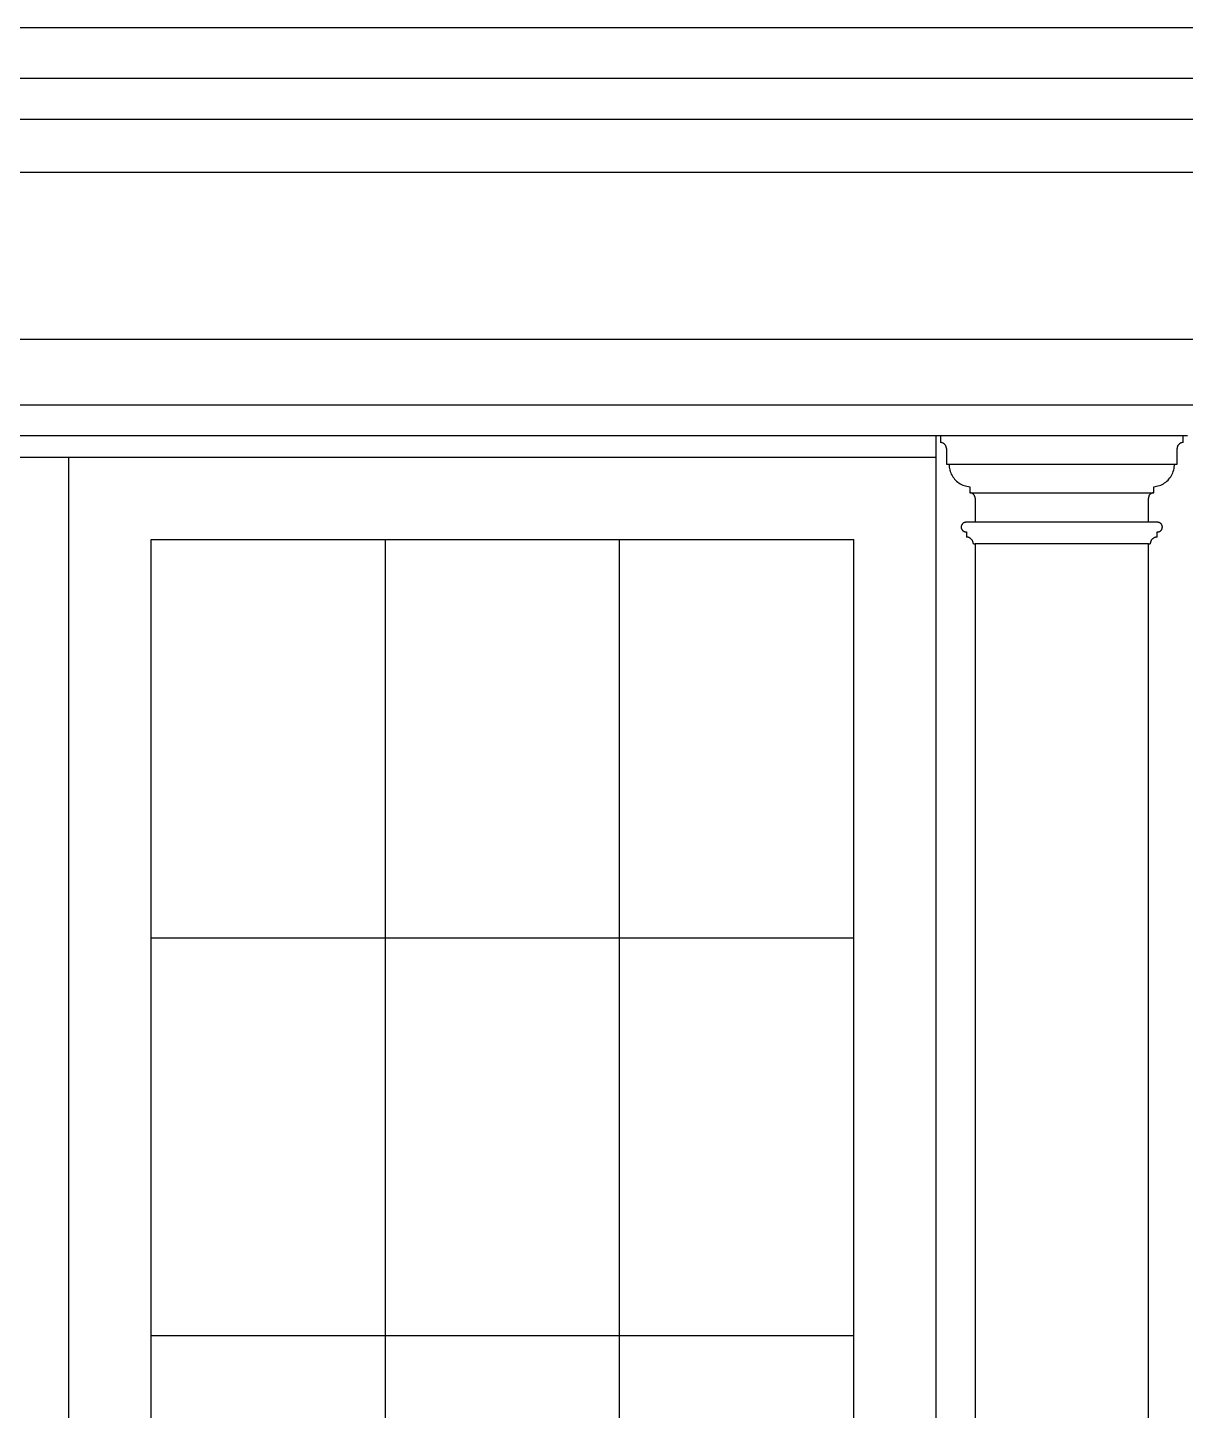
# Model space of a CAD drawing. Extents: x -71730 to 43516, y -8856 to 48457.
# Drawn here: x 2910 to 4245, y 4764 to 6357 of the extents above; entities that cross this region are included whole.
import ezdxf

# ---------------------------------------------------------------- set-up
doc = ezdxf.new("R2010")
doc.units = 0
doc.header["$MEASUREMENT"] = 0
doc.layers.get('0').update_dxf_attribs({"linetype": 'CONTINUOUS'})

msp = doc.modelspace()

# ---------------------------------------------------------------- linework, layer by layer
at = {"color": 95}
for p, q in [((-758.2, 6357.4), (5955.4, 6357.4)), ((-695.5, 6299.2), (5955.4, 6299.2)), ((-624.9, 6252), (5606.9, 6252)), ((-571.6, 6191), (5617.9, 6191)), ((-585.6, 5998.4), (5668.6, 5998.4)), ((5673.8, 5922.2), (-571.6, 5922.2)), ((957.4, 5887.2), (3957.4, 5887.2)), ((3957.4, 5862.2), (3957.4, 5887.2)), ((3957.4, 5887.2), (3962.4, 5887.2)), ((3962.4, 5887.2), (3962.4, 5879.2)), ((3962.4, 5887.2), (4242.4, 5887.2)), ((4242.4, 5879.2), (4242.4, 5887.2)), ((4242.4, 5887.2), (4247.4, 5887.2)), ((3962.8, 5879.2), (3962.4, 5879.2)), ((3963.3, 5879.1), (3962.8, 5879.2)), ((3963.7, 5879.1), (3963.3, 5879.1)), ((3964.2, 5878.9), (3963.7, 5879.1)), ((3964.6, 5878.8), (3964.2, 5878.9)), ((3965, 5878.7), (3964.6, 5878.8)), ((3965.5, 5878.5), (3965, 5878.7)), ((3965.9, 5878.2), (3965.5, 5878.5)), ((3966.3, 5878), (3965.9, 5878.2)), ((3966.6, 5877.7), (3966.3, 5878)), ((3967, 5877.4), (3966.6, 5877.7)), ((3967.3, 5877.1), (3967, 5877.4)), ((3967.6, 5876.8), (3967.3, 5877.1)), ((3967.9, 5876.4), (3967.6, 5876.8)), ((3968.2, 5876.1), (3967.9, 5876.4)), ((3968.4, 5875.7), (3968.2, 5876.1)), ((3968.6, 5875.3), (3968.4, 5875.7)), ((3968.8, 5874.9), (3968.6, 5875.3)), ((3969, 5874.4), (3968.8, 5874.9)), ((3969.1, 5874), (3969, 5874.4)), ((3969.2, 5873.6), (3969.1, 5874)), ((3969.3, 5873.1), (3969.2, 5873.6)), ((3969.4, 5872.6), (3969.3, 5873.1)), ((3969.4, 5872.2), (3969.4, 5872.6)), ((3969.4, 5872.2), (3969.4, 5854.2)), ((4235.5, 5873.5), (4235.4, 5873.1)), ((4235.4, 5873.1), (4235.4, 5872.6)), ((4235.4, 5872.6), (4235.4, 5872.2)), ((4235.4, 5854.2), (4235.4, 5872.2)), ((4235.6, 5873.9), (4235.5, 5873.5)), ((4235.7, 5874.3), (4235.6, 5873.9)), ((4235.9, 5874.8), (4235.7, 5874.3)), ((4236, 5875.2), (4235.9, 5874.8)), ((4236.2, 5875.6), (4236, 5875.2)), ((4236.5, 5875.9), (4236.2, 5875.6)), ((4236.7, 5876.3), (4236.5, 5875.9)), ((4237, 5876.6), (4236.7, 5876.3)), ((4237.3, 5877), (4237, 5876.6)), ((4237.6, 5877.3), (4237.3, 5877)), ((4237.9, 5877.6), (4237.6, 5877.3)), ((4238.3, 5877.8), (4237.9, 5877.6)), ((4238.6, 5878.1), (4238.3, 5877.8)), ((4239, 5878.3), (4238.6, 5878.1)), ((4239.4, 5878.5), (4239, 5878.3)), ((4239.8, 5878.7), (4239.4, 5878.5)), ((4240.2, 5878.8), (4239.8, 5878.7)), ((4240.6, 5879), (4240.2, 5878.8)), ((4241.1, 5879.1), (4240.6, 5879)), ((4241.5, 5879.1), (4241.1, 5879.1)), ((4241.9, 5879.2), (4241.5, 5879.1)), ((4242.4, 5879.2), (4241.9, 5879.2)), ((1957.4, 5862.2), (2957.4, 5862.2)), ((2957.4, 5862.2), (3957.4, 5862.2)), ((2957.4, 3362.2), (2957.4, 5862.2)), ((3957.4, 3362.2), (3957.4, 5862.2)), ((3969.4, 5854.2), (3972.4, 5854.2)), ((3972.4, 5854.2), (4232.4, 5854.2)), ((3972.4, 5854.2), (3972.4, 5852.5)), ((3972.4, 5852.5), (3972.6, 5850.8)), ((3972.6, 5850.8), (3972.9, 5849.1)), ((4231.9, 5849.1), (4232.1, 5850.8)), ((4232.1, 5850.8), (4232.3, 5852.5)), ((4232.3, 5852.5), (4232.4, 5854.2)), ((4232.4, 5854.2), (4235.4, 5854.2)), ((3972.9, 5849.1), (3973.3, 5847.5)), ((3973.3, 5847.5), (3973.7, 5845.9)), ((3973.7, 5845.9), (3974.3, 5844.3)), ((3974.3, 5844.3), (3975, 5842.8)), ((3975, 5842.8), (3975.8, 5841.3)), ((3975.8, 5841.3), (3976.7, 5839.8)), ((3976.7, 5839.8), (3977.7, 5838.5)), ((3977.7, 5838.5), (3978.7, 5837.1)), ((3978.7, 5837.1), (3979.9, 5835.9)), ((3979.9, 5835.9), (3981.1, 5834.7)), ((3981.1, 5834.7), (3982.4, 5833.6)), ((3982.4, 5833.6), (3983.8, 5832.7)), ((4221, 5832.7), (4222.3, 5833.6)), ((4222.3, 5833.6), (4223.6, 5834.7)), ((4223.6, 5834.7), (4224.9, 5835.9)), ((4224.9, 5835.9), (4226, 5837.1)), ((4226, 5837.1), (4227.1, 5838.5)), ((4227.1, 5838.5), (4228, 5839.8)), ((4228, 5839.8), (4228.9, 5841.3)), ((4228.9, 5841.3), (4229.7, 5842.8)), ((4229.7, 5842.8), (4230.4, 5844.3)), ((4230.4, 5844.3), (4231, 5845.9)), ((4231, 5845.9), (4231.5, 5847.5)), ((4231.5, 5847.5), (4231.9, 5849.1)), ((3983.8, 5832.7), (3985.2, 5831.7)), ((3985.2, 5831.7), (3986.7, 5830.9)), ((3986.7, 5830.9), (3988.2, 5830.2)), ((3988.2, 5830.2), (3989.8, 5829.6)), ((3989.8, 5829.6), (3991.4, 5829.1)), ((3991.4, 5829.1), (3993, 5828.7)), ((3993, 5828.7), (3994.7, 5828.4)), ((3994.7, 5828.4), (3996.4, 5828.2)), ((3996.4, 5828.2), (3996.4, 5821.2)), ((3996.4, 5821.2), (3996.8, 5821.2)), ((3997.2, 5821.1), (3996.8, 5821.2)), ((3996.8, 5821.2), (4208, 5821.2)), ((3997.5, 5821.1), (3997.2, 5821.1)), ((3997.9, 5821), (3997.5, 5821.1)), ((3998.3, 5820.9), (3997.9, 5821)), ((3998.7, 5820.7), (3998.3, 5820.9)), ((3999, 5820.6), (3998.7, 5820.7)), ((3999.4, 5820.4), (3999, 5820.6)), ((3999.7, 5820.2), (3999.4, 5820.4)), ((4000, 5819.9), (3999.7, 5820.2)), ((4000.3, 5819.7), (4000, 5819.9)), ((4000.6, 5819.4), (4000.3, 5819.7)), ((4000.9, 5819.1), (4000.6, 5819.4)), ((4001.1, 5818.8), (4000.9, 5819.1)), ((4001.4, 5818.5), (4001.1, 5818.8)), ((4001.6, 5818.2), (4001.4, 5818.5)), ((4001.8, 5817.8), (4001.6, 5818.2)), ((4001.9, 5817.5), (4001.8, 5817.8)), ((4202.9, 5817.7), (4202.8, 5817.4)), ((4203.1, 5818.1), (4202.9, 5817.7)), ((4203.3, 5818.4), (4203.1, 5818.1)), ((4203.5, 5818.7), (4203.3, 5818.4)), ((4203.7, 5819), (4203.5, 5818.7)), ((4204, 5819.3), (4203.7, 5819)), ((4204.3, 5819.6), (4204, 5819.3)), ((4204.5, 5819.8), (4204.3, 5819.6)), ((4204.8, 5820), (4204.5, 5819.8)), ((4205.2, 5820.3), (4204.8, 5820)), ((4205.5, 5820.4), (4205.2, 5820.3)), ((4205.8, 5820.6), (4205.5, 5820.4)), ((4206.2, 5820.8), (4205.8, 5820.6)), ((4206.5, 5820.9), (4206.2, 5820.8)), ((4206.9, 5821), (4206.5, 5820.9)), ((4207.2, 5821.1), (4206.9, 5821)), ((4207.6, 5821.1), (4207.2, 5821.1)), ((4208, 5821.2), (4207.6, 5821.1)), ((4208, 5821.2), (4208.4, 5821.2)), ((4208.4, 5828.2), (4210, 5828.4)), ((4208.4, 5821.2), (4208.4, 5828.2)), ((4210, 5828.4), (4211.7, 5828.7)), ((4211.7, 5828.7), (4213.3, 5829.1)), ((4213.3, 5829.1), (4215, 5829.6)), ((4215, 5829.6), (4216.5, 5830.2)), ((4216.5, 5830.2), (4218.1, 5830.9)), ((4218.1, 5830.9), (4219.5, 5831.7)), ((4219.5, 5831.7), (4221, 5832.7)), ((4002.1, 5817.1), (4001.9, 5817.5)), ((4002.2, 5816.7), (4002.1, 5817.1)), ((4002.3, 5816.4), (4002.2, 5816.7)), ((4002.3, 5816), (4002.3, 5816.4)), ((4002.4, 5815.6), (4002.3, 5816)), ((4002.4, 5815.2), (4002.4, 5815.6)), ((4002.4, 5815.2), (4002.4, 5787.2)), ((4202.5, 5816.3), (4202.4, 5815.9)), ((4202.4, 5815.9), (4202.4, 5815.6)), ((4202.4, 5815.6), (4202.4, 5815.2)), ((4202.4, 5787.2), (4202.4, 5815.2)), ((4202.6, 5816.7), (4202.5, 5816.3)), ((4202.7, 5817), (4202.6, 5816.7)), ((4202.8, 5817.4), (4202.7, 5817)), ((3988.3, 5785.9), (3988, 5785.6)), ((3988.6, 5786.1), (3988.3, 5785.9)), ((3988.9, 5786.3), (3988.6, 5786.1)), ((3989.2, 5786.5), (3988.9, 5786.3)), ((3989.5, 5786.6), (3989.2, 5786.5)), ((3989.8, 5786.8), (3989.5, 5786.6)), ((3990.1, 5786.9), (3989.8, 5786.8)), ((3990.5, 5787), (3990.1, 5786.9)), ((3990.8, 5787.1), (3990.5, 5787)), ((3991.2, 5787.1), (3990.8, 5787.1)), ((3991.5, 5787.2), (3991.2, 5787.1)), ((3991.9, 5787.2), (3991.5, 5787.2)), ((4002.4, 5787.2), (3991.9, 5787.2)), ((4202.4, 5787.2), (4002.4, 5787.2)), ((4212.9, 5787.2), (4202.4, 5787.2)), ((4213.2, 5787.2), (4212.9, 5787.2)), ((4213.6, 5787.1), (4213.2, 5787.2)), ((4213.9, 5787.1), (4213.6, 5787.1)), ((4214.3, 5787), (4213.9, 5787.1)), ((4214.6, 5786.9), (4214.3, 5787)), ((4214.9, 5786.8), (4214.6, 5786.9)), ((4215.3, 5786.6), (4214.9, 5786.8)), ((4215.6, 5786.5), (4215.3, 5786.6)), ((4215.9, 5786.3), (4215.6, 5786.5)), ((4216.2, 5786.1), (4215.9, 5786.3)), ((4216.4, 5785.9), (4216.2, 5786.1)), ((4216.7, 5785.6), (4216.4, 5785.9)), ((3986.5, 5782.9), (3986.4, 5782.6)), ((3986.4, 5782.6), (3986.4, 5782.2)), ((3986.4, 5782.2), (3986.4, 5781.9)), ((3986.4, 5781.9), (3986.4, 5781.5)), ((3986.4, 5781.5), (3986.4, 5781.2)), ((3986.4, 5781.2), (3986.4, 5780.8)), ((3986.4, 5780.8), (3986.5, 5780.5)), ((3986.6, 5783.3), (3986.5, 5782.9)), ((3986.5, 5780.5), (3986.6, 5780.1)), ((3986.7, 5783.6), (3986.6, 5783.3)), ((3986.6, 5780.1), (3986.7, 5779.8)), ((3986.8, 5783.9), (3986.7, 5783.6)), ((3986.7, 5779.8), (3986.8, 5779.5)), ((3987, 5784.2), (3986.8, 5783.9)), ((3986.8, 5779.5), (3987, 5779.1)), ((3987.2, 5784.5), (3987, 5784.2)), ((3987, 5779.1), (3987.2, 5778.8)), ((3987.4, 5784.8), (3987.2, 5784.5)), ((3987.2, 5778.8), (3987.4, 5778.5)), ((3987.6, 5785.1), (3987.4, 5784.8)), ((3987.4, 5778.5), (3987.6, 5778.3)), ((3987.8, 5785.4), (3987.6, 5785.1)), ((3987.6, 5778.3), (3987.8, 5778)), ((3988, 5785.6), (3987.8, 5785.4)), ((3987.8, 5778), (3988, 5777.7)), ((3988, 5777.7), (3988.3, 5777.5)), ((3988.3, 5777.5), (3988.6, 5777.3)), ((3988.6, 5777.3), (3988.9, 5777.1)), ((3988.9, 5777.1), (3989.2, 5776.9)), ((3989.2, 5776.9), (3989.5, 5776.7)), ((3989.5, 5776.7), (3989.8, 5776.6)), ((3989.8, 5776.6), (3990.1, 5776.5)), ((3990.1, 5776.5), (3990.5, 5776.4)), ((3990.5, 5776.4), (3990.8, 5776.3)), ((3990.8, 5776.3), (3991.2, 5776.2)), ((3991.2, 5776.2), (3991.5, 5776.2)), ((3991.5, 5776.2), (3991.9, 5776.2)), ((3991.9, 5776.2), (3992.4, 5776.2)), ((3992.4, 5776.2), (3992.4, 5770.2)), ((3992.9, 5770.2), (3992.4, 5770.2)), ((3993.4, 5770.1), (3992.9, 5770.2)), ((3993.9, 5770), (3993.4, 5770.1)), ((3994.4, 5769.9), (3993.9, 5770)), ((3994.9, 5769.8), (3994.4, 5769.9)), ((3995.4, 5769.6), (3994.9, 5769.8)), ((4209.9, 5769.8), (4209.4, 5769.6)), ((4210.4, 5769.9), (4209.9, 5769.8)), ((4210.9, 5770), (4210.4, 5769.9)), ((4211.4, 5770.1), (4210.9, 5770)), ((4211.9, 5770.2), (4211.4, 5770.1)), ((4212.4, 5770.2), (4211.9, 5770.2)), ((4212.4, 5770.2), (4212.4, 5776.2)), ((4212.4, 5776.2), (4212.9, 5776.2)), ((4212.9, 5776.2), (4213.2, 5776.2)), ((4213.2, 5776.2), (4213.6, 5776.2)), ((4213.6, 5776.2), (4213.9, 5776.3)), ((4213.9, 5776.3), (4214.3, 5776.4)), ((4214.3, 5776.4), (4214.6, 5776.5)), ((4214.6, 5776.5), (4214.9, 5776.6)), ((4214.9, 5776.6), (4215.3, 5776.7)), ((4215.3, 5776.7), (4215.6, 5776.9)), ((4215.6, 5776.9), (4215.9, 5777.1)), ((4215.9, 5777.1), (4216.2, 5777.3)), ((4216.2, 5777.3), (4216.4, 5777.5)), ((4216.4, 5777.5), (4216.7, 5777.7)), ((4216.9, 5785.4), (4216.7, 5785.6)), ((4216.7, 5777.7), (4216.9, 5778)), ((4217.2, 5785.1), (4216.9, 5785.4)), ((4216.9, 5778), (4217.2, 5778.3)), ((4217.4, 5784.8), (4217.2, 5785.1)), ((4217.2, 5778.3), (4217.4, 5778.5)), ((4217.6, 5784.5), (4217.4, 5784.8)), ((4217.4, 5778.5), (4217.6, 5778.8)), ((4217.7, 5784.2), (4217.6, 5784.5)), ((4217.6, 5778.8), (4217.7, 5779.1)), ((4217.9, 5783.9), (4217.7, 5784.2)), ((4217.7, 5779.1), (4217.9, 5779.5)), ((4218, 5783.6), (4217.9, 5783.9)), ((4217.9, 5779.5), (4218, 5779.8)), ((4218.1, 5783.3), (4218, 5783.6)), ((4218, 5779.8), (4218.1, 5780.1)), ((4218.2, 5782.9), (4218.1, 5783.3)), ((4218.1, 5780.1), (4218.2, 5780.5)), ((4218.3, 5782.6), (4218.2, 5782.9)), ((4218.2, 5780.5), (4218.3, 5780.8)), ((4218.3, 5782.2), (4218.3, 5782.6)), ((4218.4, 5781.9), (4218.3, 5782.2)), ((4218.3, 5781.2), (4218.4, 5781.5)), ((4218.3, 5780.8), (4218.3, 5781.2)), ((4218.4, 5781.5), (4218.4, 5781.9)), ((3052.4, 5767.2), (3322.4, 5767.2)), ((3052.4, 5308.4), (3052.4, 5767.2)), ((3322.4, 5308.4), (3322.4, 5767.2)), ((3322.4, 5767.2), (3592.4, 5767.2)), ((3592.4, 5308.4), (3592.4, 5767.2)), ((3592.4, 5767.2), (3862.4, 5767.2)), ((3862.4, 5308.4), (3862.4, 5767.2)), ((3995.9, 5769.4), (3995.4, 5769.6)), ((3996.4, 5769.1), (3995.9, 5769.4)), ((3996.8, 5768.8), (3996.4, 5769.1)), ((3997.2, 5768.5), (3996.8, 5768.8)), ((3997.6, 5768.2), (3997.2, 5768.5)), ((3998, 5767.8), (3997.6, 5768.2)), ((3998.4, 5767.5), (3998, 5767.8)), ((3998.7, 5767.1), (3998.4, 5767.5)), ((3999, 5766.6), (3998.7, 5767.1)), ((3999.3, 5766.2), (3999, 5766.6)), ((3999.5, 5765.7), (3999.3, 5766.2)), ((3999.8, 5765.2), (3999.5, 5765.7)), ((3999.9, 5764.8), (3999.8, 5765.2)), ((4000.1, 5764.3), (3999.9, 5764.8)), ((4000.2, 5763.7), (4000.1, 5764.3)), ((4000.3, 5763.2), (4000.2, 5763.7)), ((4000.4, 5762.7), (4000.3, 5763.2)), ((4000.4, 5762.2), (4000.4, 5762.7)), ((4000.4, 5762.2), (4002.4, 5762.2)), ((4002.4, 5762.2), (4002.4, 3487.2)), ((4202.4, 5762.2), (4002.4, 5762.2)), ((4202.4, 5762.2), (4204.4, 5762.2)), ((4202.4, 3487.2), (4202.4, 5762.2)), ((4204.5, 5763.7), (4204.4, 5763.2)), ((4204.4, 5763.2), (4204.4, 5762.7)), ((4204.4, 5762.7), (4204.4, 5762.2)), ((4204.6, 5764.2), (4204.5, 5763.7)), ((4204.8, 5764.7), (4204.6, 5764.2)), ((4204.9, 5765.1), (4204.8, 5764.7)), ((4205.1, 5765.6), (4204.9, 5765.1)), ((4205.4, 5766), (4205.1, 5765.6)), ((4205.6, 5766.5), (4205.4, 5766)), ((4205.9, 5766.9), (4205.6, 5766.5)), ((4206.2, 5767.3), (4205.9, 5766.9)), ((4206.5, 5767.7), (4206.2, 5767.3)), ((4206.9, 5768), (4206.5, 5767.7)), ((4207.3, 5768.3), (4206.9, 5768)), ((4207.7, 5768.7), (4207.3, 5768.3)), ((4208.1, 5768.9), (4207.7, 5768.7)), ((4208.5, 5769.2), (4208.1, 5768.9)), ((4209, 5769.4), (4208.5, 5769.2)), ((4209.4, 5769.6), (4209, 5769.4)), ((3052.4, 5308.4), (3322.4, 5308.4)), ((3052.4, 4849.7), (3052.4, 5308.4)), ((3322.4, 5308.4), (3592.4, 5308.4)), ((3322.4, 4849.7), (3322.4, 5308.4)), ((3592.4, 4849.7), (3592.4, 5308.4)), ((3592.4, 5308.4), (3862.4, 5308.4)), ((3862.4, 4849.7), (3862.4, 5308.4)), ((3052.4, 4849.7), (3322.4, 4849.7)), ((3052.4, 4390.9), (3052.4, 4849.7)), ((3322.4, 4390.9), (3322.4, 4849.7)), ((3322.4, 4849.7), (3592.4, 4849.7)), ((3592.4, 4390.9), (3592.4, 4849.7)), ((3592.4, 4849.7), (3862.4, 4849.7)), ((3862.4, 4390.9), (3862.4, 4849.7))]:
    msp.add_line(p, q, dxfattribs=at)

doc.saveas('drawing.dxf')
